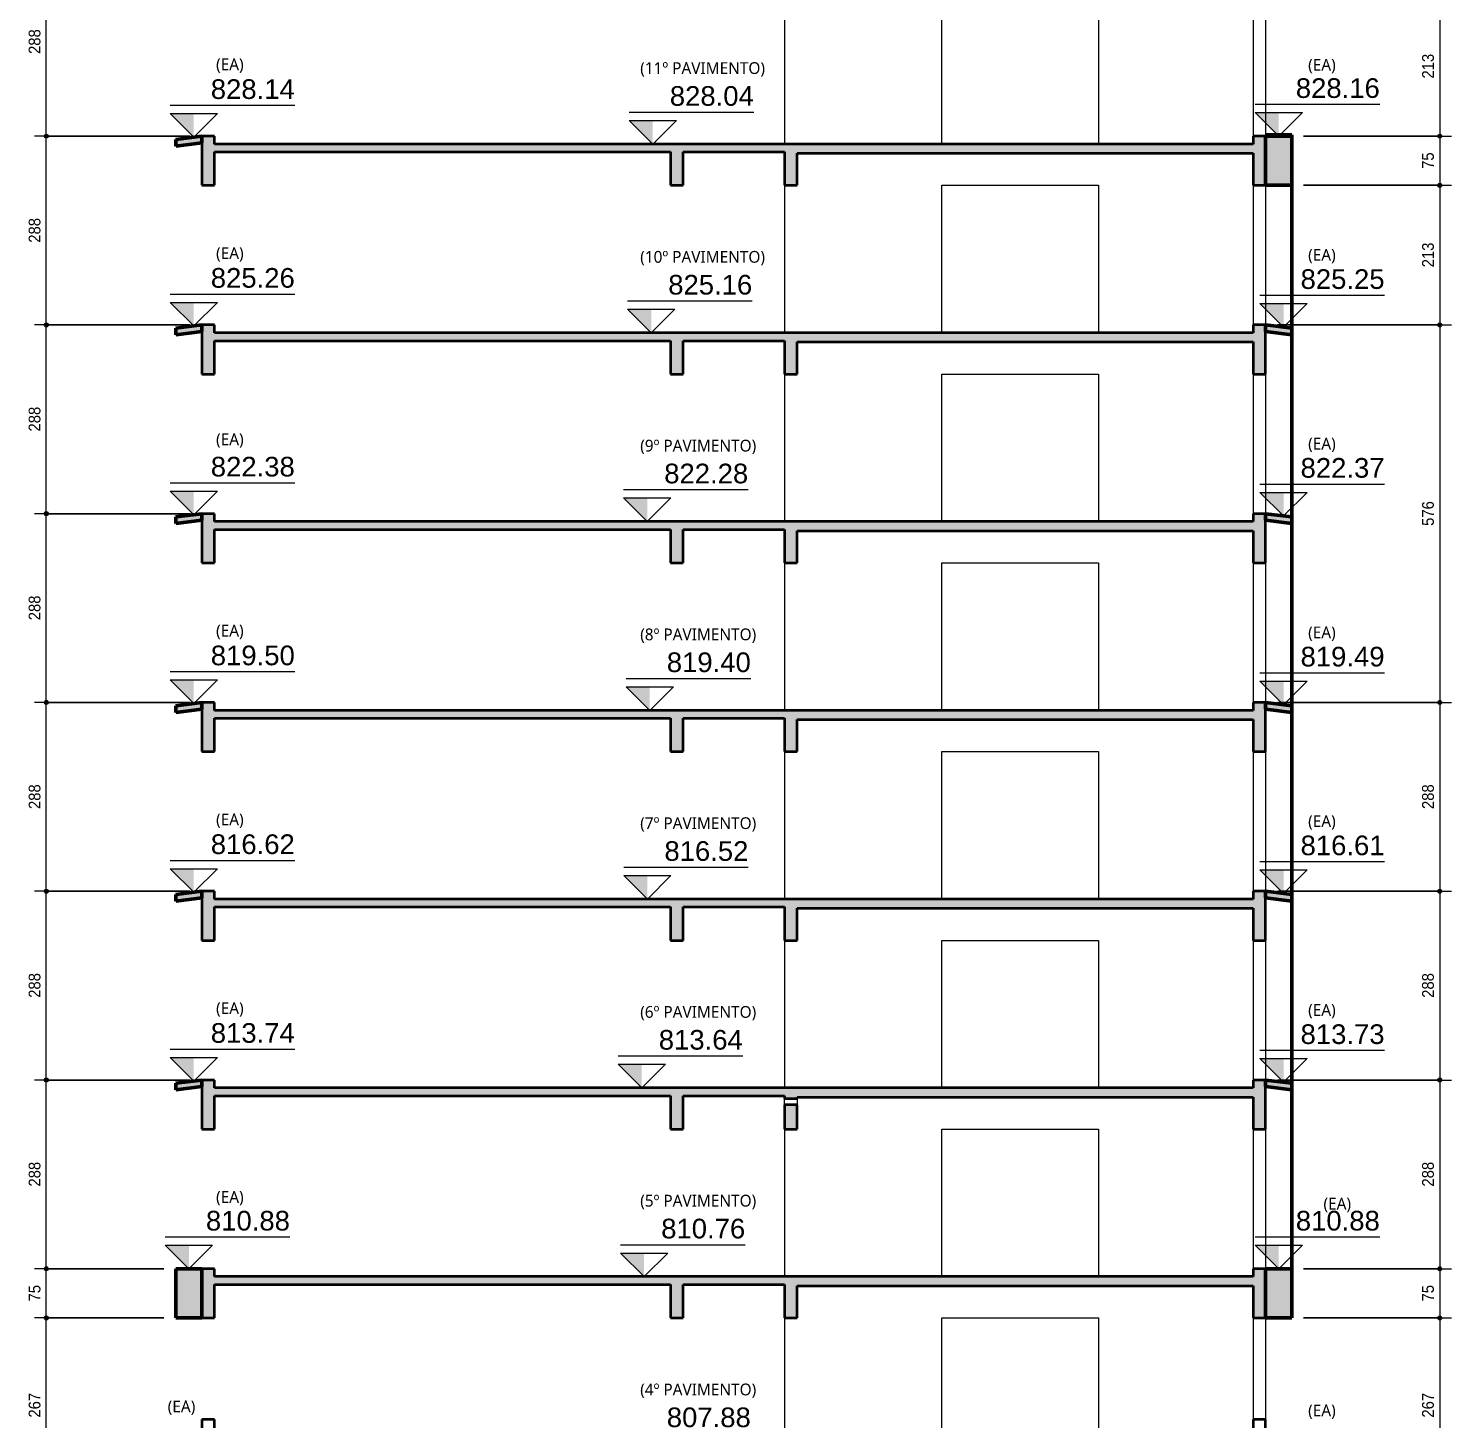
# Model space of a CAD drawing. Header units: centimetres. Extents: x -2102 to 22188, y -1637 to 88376.
# Drawn here: x 8400 to 10571, y 80858 to 82980 of the extents above; entities that cross this region are included whole.
import ezdxf

# ---------------------------------------------------------------- set-up
doc = ezdxf.new("R2010")
doc.units = ezdxf.units.CM
for name, color, linetype, lineweight in [('A-ANNO-DIMS', 7, 'Continuous', 9), ('A-ANNO-DIMS-120', 7, 'Continuous', 9), ('A-FLOR', 7, 'Continuous', 18), ('G-ANNO-DIMS', 7, 'Continuous', 9), ('G-ANNO-TEXT', 7, 'Continuous', 9), ('S-BEAM', 7, 'Continuous', 18), ('S-COLS', 7, 'Continuous', 18)]:
    doc.layers.add(name, color=color, linetype=linetype, lineweight=lineweight)
doc.styles.add('Arial_1', font='arial.ttf', dxfattribs={"width": 0.9, "height": 18})
doc.styles.add('Arial_2', font='arial.ttf', dxfattribs={"height": 30})
doc.styles.add('Gadugi_2', font='gadugi.ttf', dxfattribs={"height": 18})
doc.dimstyles.new('PED_1_5mm_ESQ_2', dxfattribs={"dimscale": 30.48, "dimtxt": 18.364669, "dimasz": 0.787402, "dimexe": 0.590551, "dimexo": 0.590551, "dimgap": 0.11811, "dimtad": 1, "dimdec": 1, "dimrnd": 0.5, "dimdsep": 46, "dimtxsty": 'Arial_1', "dimblk1": 'DOTSMALL', "dimblk2": 'DOTSMALL', "dimsah": 1, "dimcen": 0.09, "dimdle": 1.181102, "dimazin": 0, "dimtfac": 1, "dimtdec": 4, "dimtix": 1, "dimtmove": 0, "dimatfit": 3, "dimfxl": 1, "dimtvp": 1, "dimtolj": 1, "dimtzin": 0, "dimarcsym": 2})

# ---------------------------------------------------------------- blocks, each defined once
blk = doc.blocks.new('DIMBLOCK176-CT K 002 - CORTE B-B')
at = {"layer": 'A-ANNO-DIMS-120'}
h = blk.add_hatch(color=256, dxfattribs=at)
edge = h.paths.add_edge_path(flags=0)
edge.add_arc((10553.3, 83029), 3, 0, 360)
h = blk.add_hatch(color=256, dxfattribs=at)
edge = h.paths.add_edge_path(flags=0)
edge.add_arc((10553.3, 82816), 3, 0, 360)
for p, q in [((10345.6, 83029), (10571.3, 83029)), ((10553.3, 83029), (10345.6, 83029)), ((10553.3, 83029), (10553.3, 82816)), ((10345.6, 82816), (10571.3, 82816)), ((10553.3, 82816), (10345.6, 82816))]:
    blk.add_line(p, q, dxfattribs=at)
for centre in [(10553.3, 83029), (10553.3, 82816)]:
    blk.add_circle(centre, 3, dxfattribs=at)
at = {"layer": 'A-ANNO-DIMS-120', "color": 0, "insert": (10526.3, 82903.9), "char_height": 18, "width": 44.753, "attachment_point": 1, "rotation": 90, "line_spacing_factor": 0.941778, "style": 'Arial_1'}
blk.add_mtext('213', dxfattribs=at)
blk = doc.blocks.new('_DotSmall')
at = {"color": 0, "linetype": 'ByBlock', "const_width": 0.5}
blk.add_lwpolyline([(-0.0625, 0, 1), (0.0625, 0, 1)], format="xyb", close=True, dxfattribs=at)
blk = doc.blocks.new('DIMBLOCK177-CT K 002 - CORTE B-B')
at = {"layer": 'A-ANNO-DIMS-120'}
h = blk.add_hatch(color=256, dxfattribs=at)
edge = h.paths.add_edge_path(flags=0)
edge.add_arc((10553.3, 82816), 3, 0, 360)
h = blk.add_hatch(color=256, dxfattribs=at)
edge = h.paths.add_edge_path(flags=0)
edge.add_arc((10553.3, 82741), 3, 0, 360)
for p, q in [((10345.6, 82816), (10571.3, 82816)), ((10553.3, 82816), (10345.6, 82816)), ((10553.3, 82816), (10553.3, 82741)), ((10345.6, 82741), (10571.3, 82741)), ((10553.3, 82741), (10345.6, 82741))]:
    blk.add_line(p, q, dxfattribs=at)
for centre in [(10553.3, 82816), (10553.3, 82741)]:
    blk.add_circle(centre, 3, dxfattribs=at)
at = {"layer": 'A-ANNO-DIMS-120', "color": 0, "insert": (10526.3, 82766.1), "char_height": 18, "width": 29.836, "attachment_point": 1, "rotation": 90, "line_spacing_factor": 0.941778, "style": 'Arial_1'}
blk.add_mtext('75', dxfattribs=at)
blk = doc.blocks.new('DIMBLOCK178-CT K 002 - CORTE B-B')
at = {"layer": 'A-ANNO-DIMS-120'}
h = blk.add_hatch(color=256, dxfattribs=at)
edge = h.paths.add_edge_path(flags=0)
edge.add_arc((10553.3, 82741), 3, 0, 360)
h = blk.add_hatch(color=256, dxfattribs=at)
edge = h.paths.add_edge_path(flags=0)
edge.add_arc((10553.3, 82528), 3, 0, 360)
for p, q in [((10345.6, 82741), (10571.3, 82741)), ((10553.3, 82741), (10345.6, 82741)), ((10553.3, 82741), (10553.3, 82528)), ((10305.6, 82528), (10571.3, 82528)), ((10553.3, 82528), (10305.6, 82528))]:
    blk.add_line(p, q, dxfattribs=at)
for centre in [(10553.3, 82741), (10553.3, 82528)]:
    blk.add_circle(centre, 3, dxfattribs=at)
at = {"layer": 'A-ANNO-DIMS-120', "color": 0, "insert": (10526.3, 82615.9), "char_height": 18, "width": 44.753, "attachment_point": 1, "rotation": 90, "line_spacing_factor": 0.941778, "style": 'Arial_1'}
blk.add_mtext('213', dxfattribs=at)
blk = doc.blocks.new('DIMBLOCK179-CT K 002 - CORTE B-B')
at = {"layer": 'A-ANNO-DIMS-120'}
h = blk.add_hatch(color=256, dxfattribs=at)
edge = h.paths.add_edge_path(flags=0)
edge.add_arc((10553.3, 82528), 3, 0, 360)
h = blk.add_hatch(color=256, dxfattribs=at)
edge = h.paths.add_edge_path(flags=0)
edge.add_arc((10553.3, 81952), 3, 0, 360)
for p, q in [((10305.6, 82528), (10571.3, 82528)), ((10553.3, 82528), (10305.6, 82528)), ((10553.3, 82528), (10553.3, 81952)), ((10305.6, 81952), (10571.3, 81952)), ((10553.3, 81952), (10305.6, 81952))]:
    blk.add_line(p, q, dxfattribs=at)
for centre in [(10553.3, 82528), (10553.3, 81952)]:
    blk.add_circle(centre, 3, dxfattribs=at)
at = {"layer": 'A-ANNO-DIMS-120', "color": 0, "insert": (10526.3, 82221.4), "char_height": 18, "width": 44.753, "attachment_point": 1, "rotation": 90, "line_spacing_factor": 0.941778, "style": 'Arial_1'}
blk.add_mtext('576', dxfattribs=at)
blk = doc.blocks.new('DIMBLOCK180-CT K 002 - CORTE B-B')
at = {"layer": 'A-ANNO-DIMS-120'}
h = blk.add_hatch(color=256, dxfattribs=at)
edge = h.paths.add_edge_path(flags=0)
edge.add_arc((10553.3, 81952), 3, 0, 360)
h = blk.add_hatch(color=256, dxfattribs=at)
edge = h.paths.add_edge_path(flags=0)
edge.add_arc((10553.3, 81664), 3, 0, 360)
for p, q in [((10305.6, 81952), (10571.3, 81952)), ((10553.3, 81952), (10305.6, 81952)), ((10553.3, 81952), (10553.3, 81664)), ((10305.6, 81664), (10571.3, 81664)), ((10553.3, 81664), (10305.6, 81664))]:
    blk.add_line(p, q, dxfattribs=at)
for centre in [(10553.3, 81952), (10553.3, 81664)]:
    blk.add_circle(centre, 3, dxfattribs=at)
at = {"layer": 'A-ANNO-DIMS-120', "color": 0, "insert": (10526.3, 81789.4), "char_height": 18, "width": 44.753, "attachment_point": 1, "rotation": 90, "line_spacing_factor": 0.941778, "style": 'Arial_1'}
blk.add_mtext('288', dxfattribs=at)
blk = doc.blocks.new('DIMBLOCK181-CT K 002 - CORTE B-B')
at = {"layer": 'A-ANNO-DIMS-120'}
h = blk.add_hatch(color=256, dxfattribs=at)
edge = h.paths.add_edge_path(flags=0)
edge.add_arc((10553.3, 81664), 3, 0, 360)
h = blk.add_hatch(color=256, dxfattribs=at)
edge = h.paths.add_edge_path(flags=0)
edge.add_arc((10553.3, 81376), 3, 0, 360)
for p, q in [((10305.6, 81664), (10571.3, 81664)), ((10553.3, 81664), (10305.6, 81664)), ((10553.3, 81664), (10553.3, 81376)), ((10305.6, 81376), (10571.3, 81376)), ((10553.3, 81376), (10305.6, 81376))]:
    blk.add_line(p, q, dxfattribs=at)
for centre in [(10553.3, 81664), (10553.3, 81376)]:
    blk.add_circle(centre, 3, dxfattribs=at)
at = {"layer": 'A-ANNO-DIMS-120', "color": 0, "insert": (10526.3, 81501.4), "char_height": 18, "width": 44.753, "attachment_point": 1, "rotation": 90, "line_spacing_factor": 0.941778, "style": 'Arial_1'}
blk.add_mtext('288', dxfattribs=at)
blk = doc.blocks.new('DIMBLOCK182-CT K 002 - CORTE B-B')
at = {"layer": 'A-ANNO-DIMS-120'}
h = blk.add_hatch(color=256, dxfattribs=at)
edge = h.paths.add_edge_path(flags=0)
edge.add_arc((10553.3, 81376), 3, 0, 360)
h = blk.add_hatch(color=256, dxfattribs=at)
edge = h.paths.add_edge_path(flags=0)
edge.add_arc((10553.3, 81088), 3, 0, 360)
for p, q in [((10305.6, 81376), (10571.3, 81376)), ((10553.3, 81376), (10305.6, 81376)), ((10553.3, 81376), (10553.3, 81088)), ((10345.6, 81088), (10571.3, 81088)), ((10553.3, 81088), (10345.6, 81088))]:
    blk.add_line(p, q, dxfattribs=at)
for centre in [(10553.3, 81376), (10553.3, 81088)]:
    blk.add_circle(centre, 3, dxfattribs=at)
at = {"layer": 'A-ANNO-DIMS-120', "color": 0, "insert": (10526.3, 81213.4), "char_height": 18, "width": 44.753, "attachment_point": 1, "rotation": 90, "line_spacing_factor": 0.941778, "style": 'Arial_1'}
blk.add_mtext('288', dxfattribs=at)
blk = doc.blocks.new('DIMBLOCK183-CT K 002 - CORTE B-B')
at = {"layer": 'A-ANNO-DIMS-120'}
h = blk.add_hatch(color=256, dxfattribs=at)
edge = h.paths.add_edge_path(flags=0)
edge.add_arc((10553.3, 81088), 3, 0, 360)
h = blk.add_hatch(color=256, dxfattribs=at)
edge = h.paths.add_edge_path(flags=0)
edge.add_arc((10553.3, 81013), 3, 0, 360)
for p, q in [((10345.6, 81088), (10571.3, 81088)), ((10553.3, 81088), (10345.6, 81088)), ((10553.3, 81088), (10553.3, 81013)), ((10345.6, 81013), (10571.3, 81013)), ((10553.3, 81013), (10345.6, 81013))]:
    blk.add_line(p, q, dxfattribs=at)
for centre in [(10553.3, 81088), (10553.3, 81013)]:
    blk.add_circle(centre, 3, dxfattribs=at)
at = {"layer": 'A-ANNO-DIMS-120', "color": 0, "insert": (10526.3, 81038.1), "char_height": 18, "width": 29.836, "attachment_point": 1, "rotation": 90, "line_spacing_factor": 0.941778, "style": 'Arial_1'}
blk.add_mtext('75', dxfattribs=at)
blk = doc.blocks.new('DIMBLOCK184-CT K 002 - CORTE B-B')
at = {"layer": 'A-ANNO-DIMS-120'}
h = blk.add_hatch(color=256, dxfattribs=at)
edge = h.paths.add_edge_path(flags=0)
edge.add_arc((10553.3, 81013), 3, 0, 360)
h = blk.add_hatch(color=256, dxfattribs=at)
edge = h.paths.add_edge_path(flags=0)
edge.add_arc((10553.3, 80746), 3, 0, 360)
for p, q in [((10345.6, 81013), (10571.3, 81013)), ((10553.3, 81013), (10345.6, 81013)), ((10553.3, 81013), (10553.3, 80746)), ((10345.6, 80746), (10571.3, 80746)), ((10553.3, 80746), (10345.6, 80746))]:
    blk.add_line(p, q, dxfattribs=at)
for centre in [(10553.3, 81013), (10553.3, 80746)]:
    blk.add_circle(centre, 3, dxfattribs=at)
at = {"layer": 'A-ANNO-DIMS-120', "color": 0, "insert": (10526.3, 80860.9), "char_height": 18, "width": 44.753, "attachment_point": 1, "rotation": 90, "line_spacing_factor": 0.941778, "style": 'Arial_1'}
blk.add_mtext('267', dxfattribs=at)
blk = doc.blocks.new('DIMBLOCK198-CT K 002 - CORTE B-B')
at = {"layer": 'A-ANNO-DIMS-120'}
h = blk.add_hatch(color=256, dxfattribs=at)
edge = h.paths.add_edge_path(flags=0)
edge.add_arc((8427, 81013), 3, 0, 360)
h = blk.add_hatch(color=256, dxfattribs=at)
edge = h.paths.add_edge_path(flags=0)
edge.add_arc((8427, 80746), 3, 0, 360)
for p, q in [((8606.6, 81013), (8409, 81013)), ((8427, 80746), (8427, 81013)), ((8427, 81013), (8606.6, 81013)), ((8606.6, 80746), (8409, 80746)), ((8427, 80746), (8606.6, 80746))]:
    blk.add_line(p, q, dxfattribs=at)
for centre in [(8427, 81013), (8427, 80746)]:
    blk.add_circle(centre, 3, dxfattribs=at)
at = {"layer": 'A-ANNO-DIMS-120', "color": 0, "insert": (8400.1, 80860.9), "char_height": 18, "width": 44.753, "attachment_point": 1, "rotation": 90, "line_spacing_factor": 0.941778, "style": 'Arial_1'}
blk.add_mtext('267', dxfattribs=at)
blk = doc.blocks.new('DIMBLOCK199-CT K 002 - CORTE B-B')
at = {"layer": 'A-ANNO-DIMS-120'}
h = blk.add_hatch(color=256, dxfattribs=at)
edge = h.paths.add_edge_path(flags=0)
edge.add_arc((8427, 81088), 3, 0, 360)
h = blk.add_hatch(color=256, dxfattribs=at)
edge = h.paths.add_edge_path(flags=0)
edge.add_arc((8427, 81013), 3, 0, 360)
for p, q in [((8606.6, 81088), (8409, 81088)), ((8427, 81013), (8427, 81088)), ((8427, 81088), (8606.6, 81088)), ((8606.6, 81013), (8409, 81013)), ((8427, 81013), (8606.6, 81013))]:
    blk.add_line(p, q, dxfattribs=at)
for centre in [(8427, 81088), (8427, 81013)]:
    blk.add_circle(centre, 3, dxfattribs=at)
at = {"layer": 'A-ANNO-DIMS-120', "color": 0, "insert": (8400.1, 81038.1), "char_height": 18, "width": 29.836, "attachment_point": 1, "rotation": 90, "line_spacing_factor": 0.941778, "style": 'Arial_1'}
blk.add_mtext('75', dxfattribs=at)
blk = doc.blocks.new('DIMBLOCK200-CT K 002 - CORTE B-B')
at = {"layer": 'A-ANNO-DIMS-120'}
h = blk.add_hatch(color=256, dxfattribs=at)
edge = h.paths.add_edge_path(flags=0)
edge.add_arc((8427, 81376), 3, 0, 360)
h = blk.add_hatch(color=256, dxfattribs=at)
edge = h.paths.add_edge_path(flags=0)
edge.add_arc((8427, 81088), 3, 0, 360)
for p, q in [((8646.6, 81376), (8409, 81376)), ((8427, 81088), (8427, 81376)), ((8427, 81376), (8646.6, 81376)), ((8606.6, 81088), (8409, 81088)), ((8427, 81088), (8606.6, 81088))]:
    blk.add_line(p, q, dxfattribs=at)
for centre in [(8427, 81376), (8427, 81088)]:
    blk.add_circle(centre, 3, dxfattribs=at)
at = {"layer": 'A-ANNO-DIMS-120', "color": 0, "insert": (8400.1, 81213.4), "char_height": 18, "width": 44.753, "attachment_point": 1, "rotation": 90, "line_spacing_factor": 0.941778, "style": 'Arial_1'}
blk.add_mtext('288', dxfattribs=at)
blk = doc.blocks.new('DIMBLOCK201-CT K 002 - CORTE B-B')
at = {"layer": 'A-ANNO-DIMS-120'}
h = blk.add_hatch(color=256, dxfattribs=at)
edge = h.paths.add_edge_path(flags=0)
edge.add_arc((8427, 81664), 3, 0, 360)
h = blk.add_hatch(color=256, dxfattribs=at)
edge = h.paths.add_edge_path(flags=0)
edge.add_arc((8427, 81376), 3, 0, 360)
for p, q in [((8646.6, 81664), (8409, 81664)), ((8427, 81376), (8427, 81664)), ((8427, 81664), (8646.6, 81664)), ((8646.6, 81376), (8409, 81376)), ((8427, 81376), (8646.6, 81376))]:
    blk.add_line(p, q, dxfattribs=at)
for centre in [(8427, 81664), (8427, 81376)]:
    blk.add_circle(centre, 3, dxfattribs=at)
at = {"layer": 'A-ANNO-DIMS-120', "color": 0, "insert": (8400.1, 81501.4), "char_height": 18, "width": 44.753, "attachment_point": 1, "rotation": 90, "line_spacing_factor": 0.941778, "style": 'Arial_1'}
blk.add_mtext('288', dxfattribs=at)
blk = doc.blocks.new('DIMBLOCK202-CT K 002 - CORTE B-B')
at = {"layer": 'A-ANNO-DIMS-120'}
h = blk.add_hatch(color=256, dxfattribs=at)
edge = h.paths.add_edge_path(flags=0)
edge.add_arc((8427, 81952), 3, 0, 360)
h = blk.add_hatch(color=256, dxfattribs=at)
edge = h.paths.add_edge_path(flags=0)
edge.add_arc((8427, 81664), 3, 0, 360)
for p, q in [((8646.6, 81952), (8409, 81952)), ((8427, 81664), (8427, 81952)), ((8427, 81952), (8646.6, 81952)), ((8646.6, 81664), (8409, 81664)), ((8427, 81664), (8646.6, 81664))]:
    blk.add_line(p, q, dxfattribs=at)
for centre in [(8427, 81952), (8427, 81664)]:
    blk.add_circle(centre, 3, dxfattribs=at)
at = {"layer": 'A-ANNO-DIMS-120', "color": 0, "insert": (8400.1, 81789.4), "char_height": 18, "width": 44.753, "attachment_point": 1, "rotation": 90, "line_spacing_factor": 0.941778, "style": 'Arial_1'}
blk.add_mtext('288', dxfattribs=at)
blk = doc.blocks.new('DIMBLOCK203-CT K 002 - CORTE B-B')
at = {"layer": 'A-ANNO-DIMS-120'}
h = blk.add_hatch(color=256, dxfattribs=at)
edge = h.paths.add_edge_path(flags=0)
edge.add_arc((8427, 82240), 3, 0, 360)
h = blk.add_hatch(color=256, dxfattribs=at)
edge = h.paths.add_edge_path(flags=0)
edge.add_arc((8427, 81952), 3, 0, 360)
for p, q in [((8646.6, 82240), (8409, 82240)), ((8427, 81952), (8427, 82240)), ((8427, 82240), (8646.6, 82240)), ((8646.6, 81952), (8409, 81952)), ((8427, 81952), (8646.6, 81952))]:
    blk.add_line(p, q, dxfattribs=at)
for centre in [(8427, 82240), (8427, 81952)]:
    blk.add_circle(centre, 3, dxfattribs=at)
at = {"layer": 'A-ANNO-DIMS-120', "color": 0, "insert": (8400.1, 82077.4), "char_height": 18, "width": 44.753, "attachment_point": 1, "rotation": 90, "line_spacing_factor": 0.941778, "style": 'Arial_1'}
blk.add_mtext('288', dxfattribs=at)
blk = doc.blocks.new('DIMBLOCK204-CT K 002 - CORTE B-B')
at = {"layer": 'A-ANNO-DIMS-120'}
h = blk.add_hatch(color=256, dxfattribs=at)
edge = h.paths.add_edge_path(flags=0)
edge.add_arc((8427, 82528), 3, 0, 360)
h = blk.add_hatch(color=256, dxfattribs=at)
edge = h.paths.add_edge_path(flags=0)
edge.add_arc((8427, 82240), 3, 0, 360)
for p, q in [((8646.6, 82528), (8409, 82528)), ((8427, 82240), (8427, 82528)), ((8427, 82528), (8646.6, 82528)), ((8646.6, 82240), (8409, 82240)), ((8427, 82240), (8646.6, 82240))]:
    blk.add_line(p, q, dxfattribs=at)
for centre in [(8427, 82528), (8427, 82240)]:
    blk.add_circle(centre, 3, dxfattribs=at)
at = {"layer": 'A-ANNO-DIMS-120', "color": 0, "insert": (8400.1, 82365.4), "char_height": 18, "width": 44.753, "attachment_point": 1, "rotation": 90, "line_spacing_factor": 0.941778, "style": 'Arial_1'}
blk.add_mtext('288', dxfattribs=at)
blk = doc.blocks.new('DIMBLOCK205-CT K 002 - CORTE B-B')
at = {"layer": 'A-ANNO-DIMS-120'}
h = blk.add_hatch(color=256, dxfattribs=at)
edge = h.paths.add_edge_path(flags=0)
edge.add_arc((8427, 82816), 3, 0, 360)
h = blk.add_hatch(color=256, dxfattribs=at)
edge = h.paths.add_edge_path(flags=0)
edge.add_arc((8427, 82528), 3, 0, 360)
for p, q in [((8646.6, 82816), (8409, 82816)), ((8427, 82528), (8427, 82816)), ((8427, 82816), (8646.6, 82816)), ((8646.6, 82528), (8409, 82528)), ((8427, 82528), (8646.6, 82528))]:
    blk.add_line(p, q, dxfattribs=at)
for centre in [(8427, 82816), (8427, 82528)]:
    blk.add_circle(centre, 3, dxfattribs=at)
at = {"layer": 'A-ANNO-DIMS-120', "color": 0, "insert": (8400.1, 82653.4), "char_height": 18, "width": 44.753, "attachment_point": 1, "rotation": 90, "line_spacing_factor": 0.941778, "style": 'Arial_1'}
blk.add_mtext('288', dxfattribs=at)
blk = doc.blocks.new('DIMBLOCK206-CT K 002 - CORTE B-B')
at = {"layer": 'A-ANNO-DIMS-120'}
h = blk.add_hatch(color=256, dxfattribs=at)
edge = h.paths.add_edge_path(flags=0)
edge.add_arc((8427, 83104), 3, 0, 360)
h = blk.add_hatch(color=256, dxfattribs=at)
edge = h.paths.add_edge_path(flags=0)
edge.add_arc((8427, 82816), 3, 0, 360)
for p, q in [((8646.6, 83104), (8409, 83104)), ((8427, 82816), (8427, 83104)), ((8427, 83104), (8646.6, 83104)), ((8646.6, 82816), (8409, 82816)), ((8427, 82816), (8646.6, 82816))]:
    blk.add_line(p, q, dxfattribs=at)
for centre in [(8427, 83104), (8427, 82816)]:
    blk.add_circle(centre, 3, dxfattribs=at)
at = {"layer": 'A-ANNO-DIMS-120', "color": 0, "insert": (8400.1, 82941.4), "char_height": 18, "width": 44.753, "attachment_point": 1, "rotation": 90, "line_spacing_factor": 0.941778, "style": 'Arial_1'}
blk.add_mtext('288', dxfattribs=at)
blk = doc.blocks.new('Elevações de ponto - SIMBOLO DE NÍVEL-CORTE-2219088-CT K 002 - CORTE B-B')
at = {"layer": 'G-ANNO-DIMS'}
blk.add_hatch(color=256, dxfattribs=at).paths.add_polyline_path([(-908.7, 80012), (-908.7, 79976), (-944.7, 80012)], flags=0)
for p, q in [((-754.7, 80024.2), (-944.7, 80024.2)), ((-908.7, 79976), (-944.7, 80012)), ((-944.7, 80012), (-872.7, 80012)), ((-872.7, 80012), (-908.7, 79976))]:
    blk.add_line(p, q, dxfattribs=at)

msp = doc.modelspace()

# ---------------------------------------------------------------- hatches: boundary and pattern name
at = {"layer": 'A-FLOR', "true_color": 0xa6a6a6}
for points in [[(8624.58, 82800.92), (8664.58, 82805.92), (8664.58, 82816), (8624.58, 82811), (8624.58, 82804)], [(9379.64, 82792), (9379.64, 82804), (8683.58, 82804), (8683.58, 82792)], [(9553.64, 82792), (9553.64, 82804), (9398.64, 82804), (9398.64, 82792), (9540.84, 82792)], [(9981.25, 82790), (10268.64, 82790), (10268.64, 82804), (9572.64, 82804), (9572.64, 82790), (9845.91, 82790)], [(8624.58, 82512.92), (8664.58, 82517.92), (8664.58, 82528), (8624.58, 82523)], [(9379.64, 82504), (9379.64, 82516), (8683.58, 82516), (8683.58, 82504)], [(9553.64, 82504), (9553.64, 82516), (9398.64, 82516), (9398.64, 82504), (9540.84, 82504)], [(10171.2, 82502), (10268.64, 82502), (10268.64, 82516), (9572.64, 82516), (9572.64, 82502), (10032.64, 82502)], [(10327.64, 82512.92), (10327.64, 82523), (10287.64, 82528), (10287.64, 82517.92), (10303.02, 82516)], [(8624.58, 82224.92), (8664.58, 82229.92), (8664.58, 82240), (8624.58, 82235), (8624.58, 82229.92)], [(10327.64, 82224.92), (10327.64, 82235), (10287.64, 82240), (10287.64, 82229.92), (10303.02, 82228)], [(8683.58, 82216), (9379.64, 82216), (9379.64, 82228), (8683.58, 82228)], [(9553.64, 82216), (9553.64, 82228), (9398.64, 82228), (9398.64, 82216), (9540.84, 82216)], [(9981.25, 82214), (10268.64, 82214), (10268.64, 82228), (9572.64, 82228), (9572.64, 82214), (9845.91, 82214)], [(8624.58, 81936.92), (8664.58, 81941.92), (8664.58, 81952), (8624.58, 81947), (8624.58, 81940)], [(10327.64, 81936.92), (10327.64, 81947), (10287.64, 81952), (10287.64, 81941.92), (10303.02, 81940)], [(8890.7, 81928), (9379.64, 81928), (9379.64, 81940), (8683.58, 81940), (8683.58, 81928)], [(9398.64, 81928), (9553.64, 81928), (9553.64, 81940), (9398.64, 81940)], [(10171.2, 81926), (10268.64, 81926), (10268.64, 81940), (9572.64, 81940), (9572.64, 81926), (10032.64, 81926)], [(8624.58, 81648.92), (8664.58, 81653.92), (8664.58, 81664), (8624.58, 81659), (8624.58, 81652)], [(8890.7, 81640), (9379.64, 81640), (9379.64, 81652), (8683.58, 81652), (8683.58, 81640)], [(9553.64, 81640), (9553.64, 81652), (9398.64, 81652), (9398.64, 81640), (9540.84, 81640)], [(9572.64, 81638), (10268.64, 81638), (10268.64, 81652), (9572.64, 81652), (9572.64, 81640)], [(10327.64, 81648.92), (10327.64, 81659), (10287.64, 81664), (10287.64, 81653.92), (10303.02, 81652)], [(8624.58, 81360.92), (8664.58, 81365.92), (8664.58, 81376), (8624.58, 81371), (8624.58, 81364)], [(10327.64, 81360.92), (10327.64, 81371), (10287.64, 81376), (10287.64, 81365.92), (10303.02, 81364)], [(8683.58, 81352), (9379.64, 81352), (9379.64, 81364), (8683.58, 81364)], [(9530.95, 81352), (9553.64, 81352), (9553.64, 81364), (9398.64, 81364), (9398.64, 81352)], [(10208.01, 81350), (10268.64, 81350), (10268.64, 81364), (9572.64, 81364), (9572.64, 81350), (10171.2, 81350)], [(8890.7, 81064), (9379.64, 81064), (9379.64, 81076), (8683.58, 81076), (8683.58, 81064)], [(9553.64, 81064), (9553.64, 81076), (9398.64, 81076), (9398.64, 81064), (9540.84, 81064)], [(10268.64, 81062), (10268.64, 81076), (9572.64, 81076), (9572.64, 81062), (10171.2, 81062)]]:
    msp.add_hatch(color=253, dxfattribs=at).paths.add_polyline_path(points, flags=0)
at = {"layer": 'S-BEAM', "true_color": 0xa6a6a6}
for points in [[(8664.58, 82741), (8683.58, 82741), (8683.58, 82816), (8664.58, 82816), (8664.58, 82792)], [(9398.64, 82741), (9398.64, 82804), (9379.64, 82804), (9379.64, 82741)], [(9553.64, 82741), (9572.64, 82741), (9572.64, 82804), (9553.64, 82804), (9553.64, 82790)], [(10268.64, 82741), (10287.64, 82741), (10287.64, 82816), (10268.64, 82816), (10268.64, 82790)], [(10287.64, 82741), (10327.64, 82741), (10327.64, 82816), (10287.64, 82816), (10287.64, 82785.89)], [(8664.58, 82453), (8683.58, 82453), (8683.58, 82528), (8664.58, 82528), (8664.58, 82517.92)], [(9398.64, 82453), (9398.64, 82516), (9379.64, 82516), (9379.64, 82453)], [(9572.64, 82453), (9572.64, 82516), (9553.64, 82516), (9553.64, 82453)], [(10287.64, 82453), (10287.64, 82528), (10268.64, 82528), (10268.64, 82453)], [(8683.58, 82165), (8683.58, 82240), (8664.58, 82240), (8664.58, 82165)], [(10268.64, 82165), (10287.64, 82165), (10287.64, 82240), (10268.64, 82240), (10268.64, 82214)], [(9379.64, 82165), (9398.64, 82165), (9398.64, 82228), (9379.64, 82228), (9379.64, 82216)], [(9572.64, 82165), (9572.64, 82228), (9553.64, 82228), (9553.64, 82165)], [(8664.58, 81877), (8683.58, 81877), (8683.58, 81952), (8664.58, 81952), (8664.58, 81928)], [(10268.64, 81877), (10287.64, 81877), (10287.64, 81952), (10268.64, 81952), (10268.64, 81926)], [(9398.64, 81877), (9398.64, 81940), (9379.64, 81940), (9379.64, 81877)], [(9572.64, 81877), (9572.64, 81940), (9553.64, 81940), (9553.64, 81877)], [(8664.58, 81589), (8683.58, 81589), (8683.58, 81664), (8664.58, 81664), (8664.58, 81640)], [(9398.64, 81589), (9398.64, 81652), (9379.64, 81652), (9379.64, 81589)], [(9553.64, 81589), (9572.64, 81589), (9572.64, 81652), (9553.64, 81652), (9553.64, 81638)], [(10268.64, 81589), (10287.64, 81589), (10287.64, 81664), (10268.64, 81664), (10268.64, 81638)], [(8664.58, 81301), (8683.58, 81301), (8683.58, 81376), (8664.58, 81376), (8664.58, 81352)], [(10287.64, 81301), (10287.64, 81376), (10268.64, 81376), (10268.64, 81301)], [(9398.64, 81301), (9398.64, 81364), (9379.64, 81364), (9379.64, 81301)], [(8624.58, 81013), (8664.58, 81013), (8664.58, 81088), (8624.58, 81088), (8624.58, 81064)], [(8683.58, 81013), (8683.58, 81088), (8664.58, 81088), (8664.58, 81013)], [(10287.64, 81013), (10287.64, 81088), (10268.64, 81088), (10268.64, 81013)], [(10327.64, 81013), (10327.64, 81088), (10287.64, 81088), (10287.64, 81013)], [(9379.64, 81013), (9398.64, 81013), (9398.64, 81076), (9379.64, 81076), (9379.64, 81064)], [(9553.64, 81013), (9572.64, 81013), (9572.64, 81076), (9553.64, 81076), (9553.64, 81062)]]:
    msp.add_hatch(color=253, dxfattribs=at).paths.add_polyline_path(points, flags=0)
h = msp.add_hatch(color=253, dxfattribs=at)
h.paths.add_polyline_path([(9572.64, 81301), (9572.64, 81338), (9553.64, 81338), (9553.64, 81301)], flags=0)
h.paths.add_polyline_path([(9572.64, 81348), (9572.64, 81364), (9553.64, 81364), (9553.64, 81348), (9572.47, 81348)], flags=0)

# ---------------------------------------------------------------- linework, layer by layer
at = {"layer": 'A-FLOR', "color": 190, "lineweight": 50, "true_color": 0x8000ff}
for p, q in [((8664.58, 82816), (8624.58, 82811)), ((8624.58, 82811), (8624.58, 82800.92)), ((8624.58, 82800.92), (8664.58, 82805.92)), ((8664.58, 82805.92), (8664.58, 82816)), ((8664.58, 82528), (8624.58, 82523)), ((8624.58, 82523), (8624.58, 82512.92)), ((8624.58, 82512.92), (8664.58, 82517.92)), ((8664.58, 82517.92), (8664.58, 82528)), ((10327.64, 82523), (10287.64, 82528)), ((10287.64, 82528), (10287.64, 82517.92)), ((10287.64, 82517.92), (10327.64, 82512.92)), ((10327.64, 82512.92), (10327.64, 82523)), ((8664.58, 82240), (8624.58, 82235)), ((8624.58, 82235), (8624.58, 82224.92)), ((8664.58, 82229.92), (8664.58, 82240)), ((10327.64, 82235), (10287.64, 82240)), ((10287.64, 82240), (10287.64, 82229.92)), ((10327.64, 82224.92), (10327.64, 82235)), ((8624.58, 82224.92), (8664.58, 82229.92)), ((10287.64, 82229.92), (10327.64, 82224.92)), ((8664.58, 81952), (8624.58, 81947)), ((8664.58, 81941.92), (8664.58, 81952)), ((10327.64, 81947), (10287.64, 81952)), ((10287.64, 81952), (10287.64, 81941.92)), ((8624.58, 81947), (8624.58, 81936.92)), ((8624.58, 81936.92), (8664.58, 81941.92)), ((10287.64, 81941.92), (10327.64, 81936.92)), ((10327.64, 81936.92), (10327.64, 81947)), ((8664.58, 81664), (8624.58, 81659)), ((8624.58, 81659), (8624.58, 81648.92)), ((8624.58, 81648.92), (8664.58, 81653.92)), ((8664.58, 81653.92), (8664.58, 81664)), ((10327.64, 81659), (10287.64, 81664)), ((10287.64, 81664), (10287.64, 81653.92)), ((10287.64, 81653.92), (10327.64, 81648.92)), ((10327.64, 81648.92), (10327.64, 81659)), ((8664.58, 81376), (8624.58, 81371)), ((8624.58, 81371), (8624.58, 81360.92)), ((8624.58, 81360.92), (8664.58, 81365.92)), ((8664.58, 81365.92), (8664.58, 81376)), ((10327.64, 81371), (10287.64, 81376)), ((10287.64, 81376), (10287.64, 81365.92)), ((10287.64, 81365.92), (10327.64, 81360.92)), ((10327.64, 81360.92), (10327.64, 81371))]:
    msp.add_line(p, q, dxfattribs=at)
at = {"layer": 'A-FLOR', "lineweight": 35}
for p, q in [((9379.64, 82804), (8683.58, 82804)), ((9553.64, 82804), (9398.64, 82804)), ((10268.64, 82804), (9572.64, 82804)), ((8683.58, 82792), (9379.64, 82792)), ((9398.64, 82792), (9553.64, 82792)), ((9572.64, 82790), (10268.64, 82790)), ((9379.64, 82516), (8683.58, 82516)), ((9553.64, 82516), (9398.64, 82516)), ((10268.64, 82516), (9572.64, 82516)), ((8683.58, 82504), (9379.64, 82504)), ((9398.64, 82504), (9553.64, 82504)), ((9572.64, 82502), (10268.64, 82502)), ((9379.64, 82228), (8683.58, 82228)), ((8683.58, 82216), (9379.64, 82216)), ((9553.64, 82228), (9398.64, 82228)), ((9398.64, 82216), (9553.64, 82216)), ((10268.64, 82228), (9572.64, 82228)), ((9572.64, 82214), (10268.64, 82214)), ((9379.64, 81940), (8683.58, 81940)), ((9553.64, 81940), (9398.64, 81940)), ((10268.64, 81940), (9572.64, 81940)), ((8683.58, 81928), (9379.64, 81928)), ((9398.64, 81928), (9553.64, 81928)), ((9572.64, 81926), (10268.64, 81926)), ((9379.64, 81652), (8683.58, 81652)), ((9553.64, 81652), (9398.64, 81652)), ((10268.64, 81652), (9572.64, 81652)), ((8683.58, 81640), (9379.64, 81640)), ((9398.64, 81640), (9553.64, 81640)), ((9572.64, 81638), (10268.64, 81638)), ((9379.64, 81364), (8683.58, 81364)), ((8683.58, 81352), (9379.64, 81352)), ((9553.64, 81364), (9398.64, 81364)), ((9398.64, 81352), (9553.64, 81352)), ((10268.64, 81364), (9572.64, 81364)), ((9572.64, 81350), (10268.64, 81350)), ((9379.64, 81076), (8683.58, 81076)), ((8683.58, 81064), (9379.64, 81064)), ((9553.64, 81076), (9398.64, 81076)), ((9398.64, 81064), (9553.64, 81064)), ((10268.64, 81076), (9572.64, 81076)), ((9572.64, 81062), (10268.64, 81062))]:
    msp.add_line(p, q, dxfattribs=at)
at = {"layer": 'S-BEAM', "lineweight": 35}
for p, q in [((8683.58, 82816), (8664.58, 82816)), ((8664.58, 82805.92), (8664.58, 82741)), ((8683.58, 82804), (8683.58, 82816)), ((9398.64, 82804), (9379.64, 82804)), ((9572.64, 82804), (9553.64, 82804)), ((10287.64, 82816), (10268.64, 82816)), ((10268.64, 82816), (10268.64, 82804)), ((8683.58, 82741), (8683.58, 82792)), ((9379.64, 82792), (9379.64, 82741)), ((9398.64, 82741), (9398.64, 82792)), ((9553.64, 82792), (9553.64, 82741)), ((9572.64, 82741), (9572.64, 82790)), ((10268.64, 82790), (10268.64, 82741)), ((8664.58, 82741), (8683.58, 82741)), ((9379.64, 82741), (9398.64, 82741)), ((9553.64, 82741), (9572.64, 82741)), ((10268.64, 82741), (10287.64, 82741)), ((8683.58, 82528), (8664.58, 82528)), ((8664.58, 82517.92), (8664.58, 82453)), ((8683.58, 82516), (8683.58, 82528)), ((9398.64, 82516), (9379.64, 82516)), ((9572.64, 82516), (9553.64, 82516)), ((10287.64, 82528), (10268.64, 82528)), ((10268.64, 82528), (10268.64, 82516)), ((10287.64, 82453), (10287.64, 82517.92)), ((8683.58, 82453), (8683.58, 82504)), ((9379.64, 82504), (9379.64, 82453)), ((9398.64, 82453), (9398.64, 82504)), ((9553.64, 82504), (9553.64, 82453)), ((9572.64, 82453), (9572.64, 82502)), ((10268.64, 82502), (10268.64, 82453)), ((8664.58, 82453), (8683.58, 82453)), ((9379.64, 82453), (9398.64, 82453)), ((9553.64, 82453), (9572.64, 82453)), ((10268.64, 82453), (10287.64, 82453)), ((8683.58, 82240), (8664.58, 82240)), ((8683.58, 82228), (8683.58, 82240)), ((10287.64, 82240), (10268.64, 82240)), ((10268.64, 82240), (10268.64, 82228)), ((8664.58, 82229.92), (8664.58, 82165)), ((8683.58, 82165), (8683.58, 82216)), ((9398.64, 82228), (9379.64, 82228)), ((9379.64, 82216), (9379.64, 82165)), ((9398.64, 82165), (9398.64, 82216)), ((9572.64, 82228), (9553.64, 82228)), ((9553.64, 82216), (9553.64, 82165)), ((9572.64, 82165), (9572.64, 82214)), ((10268.64, 82214), (10268.64, 82165)), ((10287.64, 82165), (10287.64, 82229.92)), ((8664.58, 82165), (8683.58, 82165)), ((9379.64, 82165), (9398.64, 82165)), ((9553.64, 82165), (9572.64, 82165)), ((10268.64, 82165), (10287.64, 82165)), ((8683.58, 81952), (8664.58, 81952)), ((8683.58, 81940), (8683.58, 81952)), ((10287.64, 81952), (10268.64, 81952)), ((10268.64, 81952), (10268.64, 81940)), ((8664.58, 81941.92), (8664.58, 81877)), ((9398.64, 81940), (9379.64, 81940)), ((9572.64, 81940), (9553.64, 81940)), ((10287.64, 81877), (10287.64, 81941.92)), ((8683.58, 81877), (8683.58, 81928)), ((9379.64, 81928), (9379.64, 81877)), ((9398.64, 81877), (9398.64, 81928)), ((9553.64, 81928), (9553.64, 81877)), ((9572.64, 81877), (9572.64, 81926)), ((10268.64, 81926), (10268.64, 81877)), ((8664.58, 81877), (8683.58, 81877)), ((9379.64, 81877), (9398.64, 81877)), ((9553.64, 81877), (9572.64, 81877)), ((10268.64, 81877), (10287.64, 81877)), ((8683.58, 81664), (8664.58, 81664)), ((8664.58, 81653.92), (8664.58, 81589)), ((8683.58, 81652), (8683.58, 81664)), ((9398.64, 81652), (9379.64, 81652)), ((9572.64, 81652), (9553.64, 81652)), ((10287.64, 81664), (10268.64, 81664)), ((10268.64, 81664), (10268.64, 81652)), ((10287.64, 81589), (10287.64, 81653.92)), ((8683.58, 81589), (8683.58, 81640)), ((9379.64, 81640), (9379.64, 81589)), ((9398.64, 81589), (9398.64, 81640)), ((9553.64, 81640), (9553.64, 81589)), ((9572.64, 81589), (9572.64, 81638)), ((10268.64, 81638), (10268.64, 81589)), ((8664.58, 81589), (8683.58, 81589)), ((9379.64, 81589), (9398.64, 81589)), ((9553.64, 81589), (9572.64, 81589)), ((10268.64, 81589), (10287.64, 81589)), ((8683.58, 81376), (8664.58, 81376)), ((8664.58, 81365.92), (8664.58, 81301)), ((8683.58, 81364), (8683.58, 81376)), ((10287.64, 81376), (10268.64, 81376)), ((10268.64, 81376), (10268.64, 81364)), ((10287.64, 81301), (10287.64, 81365.92)), ((8683.58, 81301), (8683.58, 81352)), ((9398.64, 81364), (9379.64, 81364)), ((9379.64, 81352), (9379.64, 81301)), ((9398.64, 81301), (9398.64, 81352)), ((9572.64, 81364), (9553.64, 81364)), ((9553.64, 81352), (9553.64, 81348)), ((9553.64, 81348), (9572.64, 81348)), ((9572.64, 81348), (9572.64, 81350)), ((10268.64, 81350), (10268.64, 81301)), ((9553.64, 81338), (9553.64, 81301)), ((9572.64, 81338), (9553.64, 81338)), ((9572.64, 81301), (9572.64, 81338)), ((8664.58, 81301), (8683.58, 81301)), ((9379.64, 81301), (9398.64, 81301)), ((9553.64, 81301), (9572.64, 81301)), ((10268.64, 81301), (10287.64, 81301)), ((8683.58, 81088), (8664.58, 81088)), ((8683.58, 81076), (8683.58, 81088)), ((10287.64, 81088), (10268.64, 81088)), ((10268.64, 81088), (10268.64, 81076)), ((8683.58, 81013), (8683.58, 81064)), ((9398.64, 81076), (9379.64, 81076)), ((9379.64, 81064), (9379.64, 81013)), ((9398.64, 81013), (9398.64, 81064)), ((9572.64, 81076), (9553.64, 81076)), ((9553.64, 81064), (9553.64, 81013)), ((9572.64, 81013), (9572.64, 81062)), ((10268.64, 81062), (10268.64, 81013)), ((8664.58, 81013), (8683.58, 81013)), ((9379.64, 81013), (9398.64, 81013)), ((9553.64, 81013), (9572.64, 81013)), ((10268.64, 81013), (10287.64, 81013)), ((8683.58, 80858), (8664.58, 80858)), ((8664.58, 80858), (8664.58, 80746)), ((8683.58, 80788), (8683.58, 80858)), ((10287.64, 80858), (10268.64, 80858)), ((10268.64, 80858), (10268.64, 80788)), ((10287.64, 80746), (10287.64, 80858))]:
    msp.add_line(p, q, dxfattribs=at)
at = {"layer": 'S-BEAM'}
for p, q in [((8664.58, 82816), (8664.58, 82805.92)), ((10287.64, 82741), (10287.64, 82816)), ((9793.64, 82741), (10032.64, 82741)), ((8664.58, 82528), (8664.58, 82517.92)), ((10287.64, 82517.92), (10287.64, 82528)), ((9793.64, 82453), (10032.64, 82453)), ((8664.58, 82240), (8664.58, 82229.92)), ((10287.64, 82229.92), (10287.64, 82240)), ((9793.64, 82165), (10032.64, 82165)), ((8664.58, 81952), (8664.58, 81941.92)), ((10287.64, 81941.92), (10287.64, 81952)), ((9793.64, 81877), (10032.64, 81877)), ((8664.58, 81664), (8664.58, 81653.92)), ((10287.64, 81653.92), (10287.64, 81664)), ((9793.64, 81589), (10032.64, 81589)), ((8664.58, 81376), (8664.58, 81365.92)), ((10287.64, 81365.92), (10287.64, 81376)), ((9553.64, 81338), (9553.64, 81348)), ((9572.64, 81348), (9572.64, 81338)), ((9793.64, 81301), (10032.64, 81301)), ((8664.58, 81088), (8664.58, 81013)), ((10287.64, 81013), (10287.64, 81088)), ((9793.64, 81013), (10032.64, 81013))]:
    msp.add_line(p, q, dxfattribs=at)
at = {"layer": 'S-BEAM', "color": 190, "lineweight": 50, "true_color": 0x8000ff}
for p, q in [((10327.64, 82816), (10287.64, 82816)), ((10287.64, 82816), (10287.64, 82741)), ((10327.64, 82741), (10327.64, 82816)), ((10287.64, 82741), (10327.64, 82741)), ((8664.58, 81088), (8624.58, 81088)), ((8624.58, 81088), (8624.58, 81013)), ((8664.58, 81013), (8664.58, 81088)), ((10327.64, 81088), (10287.64, 81088)), ((10287.64, 81088), (10287.64, 81013)), ((10327.64, 81013), (10327.64, 81088)), ((8624.58, 81013), (8664.58, 81013)), ((10287.64, 81013), (10327.64, 81013))]:
    msp.add_line(p, q, dxfattribs=at)
at = {"layer": 'S-COLS'}
for p, q in [((9553.64, 83029), (9553.64, 82804)), ((9793.64, 82804), (9793.64, 83029)), ((10032.64, 83029), (10032.64, 82804)), ((10268.64, 83029), (10268.64, 82816)), ((10287.64, 83029), (10287.64, 82816)), ((9553.64, 82741), (9553.64, 82516)), ((9793.64, 82516), (9793.64, 82741)), ((10032.64, 82741), (10032.64, 82516)), ((10268.64, 82741), (10268.64, 82528)), ((10287.64, 82741), (10287.64, 82528)), ((9553.64, 82453), (9553.64, 82228)), ((9793.64, 82228), (9793.64, 82453)), ((10032.64, 82453), (10032.64, 82228)), ((10268.64, 82453), (10268.64, 82240)), ((10287.64, 82453), (10287.64, 82240)), ((9553.64, 82165), (9553.64, 81940)), ((9793.64, 81940), (9793.64, 82165)), ((10032.64, 82165), (10032.64, 81940)), ((10268.64, 82165), (10268.64, 81952)), ((10287.64, 82165), (10287.64, 81952)), ((9553.64, 81877), (9553.64, 81652)), ((9793.64, 81652), (9793.64, 81877)), ((10032.64, 81877), (10032.64, 81652)), ((10268.64, 81877), (10268.64, 81664)), ((10287.64, 81877), (10287.64, 81664)), ((9553.64, 81589), (9553.64, 81364)), ((9793.64, 81364), (9793.64, 81589)), ((10032.64, 81589), (10032.64, 81364)), ((10268.64, 81589), (10268.64, 81376)), ((10287.64, 81589), (10287.64, 81376)), ((9553.64, 81301), (9553.64, 81076)), ((9793.64, 81076), (9793.64, 81301)), ((10032.64, 81301), (10032.64, 81076)), ((10268.64, 81301), (10268.64, 81088)), ((10287.64, 81301), (10287.64, 81088)), ((9553.64, 81013), (9553.64, 80788)), ((9793.64, 80788), (9793.64, 81013)), ((10032.64, 81013), (10032.64, 80788)), ((10268.64, 81013), (10268.64, 80858)), ((10287.64, 81013), (10287.64, 80858))]:
    msp.add_line(p, q, dxfattribs=at)
at = {"layer": 'S-COLS', "color": 190, "lineweight": 50, "true_color": 0x8000ff}
for p, q in [((10327.64, 82818), (10287.64, 82818)), ((10327.64, 82816), (10327.64, 82818)), ((10327.64, 82523), (10327.64, 82741)), ((10327.64, 82235), (10327.64, 82512.92)), ((10327.64, 81947), (10327.64, 82224.92)), ((10327.64, 81659), (10327.64, 81936.92)), ((10327.64, 81371), (10327.64, 81648.92)), ((10327.64, 81088), (10327.64, 81360.92))]:
    msp.add_line(p, q, dxfattribs=at)

# ---------------------------------------------------------------- block references
at = {"layer": 'G-ANNO-DIMS'}
for p in [(11216.36, 2840), (9560.73, 2838.43), (10261.17, 2828), (9560.73, 2550.43), (10258.72, 2540), (11223.59, 2548.6), (9560.73, 2262.43), (11223.59, 2260.6), (10252.6, 2252), (9560.73, 1974.43), (11223.59, 1972.6), (10256.55, 1964), (9560.73, 1686.43), (10252.88, 1676), (11223.59, 1684.6), (9560.73, 1398.43), (10244.32, 1388), (11223.59, 1396.6), (9553.29, 1112), (11216.36, 1112), (10247.99, 1100)]:
    msp.add_blockref('Elevações de ponto - SIMBOLO DE NÍVEL-CORTE-2219088-CT K 002 - CORTE B-B', p, dxfattribs=at)

# ---------------------------------------------------------------- texts
at = {"layer": 'G-ANNO-DIMS', "char_height": 30, "width": 153.5274, "attachment_point": 1, "line_spacing_factor": 0.941778, "style": 'Arial_2'}
for s, insert in [('828.14', (8678.04, 82902.79)), ('828.04', (9378.48, 82892.36)), ('828.16', (10333.67, 82904.36)), ('825.26', (8678.04, 82614.79)), ('825.16', (9376.03, 82604.36)), ('825.25', (10340.91, 82612.96)), ('822.38', (8678.04, 82326.79)), ('822.37', (10340.91, 82324.96)), ('822.28', (9369.91, 82316.36)), ('819.50', (8678.04, 82038.79)), ('819.40', (9373.87, 82028.36)), ('819.49', (10340.91, 82036.96)), ('816.62', (8678.04, 81750.79)), ('816.52', (9370.19, 81740.36)), ('816.61', (10340.91, 81748.96)), ('813.74', (8678.04, 81462.79)), ('813.64', (9361.63, 81452.36)), ('813.73', (10340.91, 81460.96)), ('810.88', (8670.61, 81176.36)), ('810.88', (10333.67, 81176.36)), ('810.76', (9365.3, 81164.36)), ('807.88', (9373.87, 80876.36))]:
    msp.add_mtext(s, dxfattribs=dict(at, insert=insert))
at = {"layer": 'G-ANNO-TEXT', "char_height": 18, "attachment_point": 1, "style": 'Gadugi_2'}
for s, insert, width in [('(EA)', (8686.1, 82934.57), 54.8354), ('(11º PAVIMENTO)', (9333.27, 82928.88), 245.3164), ('(EA)', (10352.48, 82933.88), 54.8354), ('(EA)', (8686.1, 82646.57), 54.8354), ('(10º PAVIMENTO)', (9333.27, 82640.88), 245.3164), ('(EA)', (10352.48, 82643.88), 54.8354), ('(EA)', (8686.1, 82362.57), 54.8354), ('(9º PAVIMENTO)', (9333.27, 82352.88), 228.962), ('(EA)', (10352.48, 82355.88), 54.8354), ('(EA)', (8686.1, 82070.57), 54.8354), ('(8º PAVIMENTO)', (9333.27, 82064.88), 228.962), ('(EA)', (10352.48, 82067.88), 54.8354), ('(EA)', (8686.1, 81782.57), 54.8354), ('(EA)', (10352.48, 81779.88), 54.8354), ('(7º PAVIMENTO)', (9333.27, 81776.88), 228.962), ('(EA)', (8686.1, 81494.57), 54.8354), ('(6º PAVIMENTO)', (9333.27, 81488.88), 228.962), ('(EA)', (10352.48, 81491.88), 54.8354), ('(EA)', (8686.1, 81206.57), 54.8354), ('(5º PAVIMENTO)', (9333.27, 81200.88), 228.962), ('(EA)', (10375.89, 81196.3), 54.8354), ('(4º PAVIMENTO)', (9333.27, 80912.87), 228.962), ('(EA)', (8612.32, 80886.98), 54.8354), ('(EA)', (10352.48, 80880.88), 54.8354)]:
    msp.add_mtext(s, dxfattribs=dict(at, insert=insert, width=width))

# ---------------------------------------------------------------- dimensions: what is measured, and where the dimension line sits
at = {"layer": 'A-ANNO-DIMS'}
for base, p1, p2, override, picture, middle in [((8427.05, 83104), (8664.58, 82816), (8664.58, 83104), {"dimpost": '<>', "dimfxl": 288}, 'DIMBLOCK206-CT K 002 - CORTE B-B', (8414.26, 82960)), ((10553.28, 82816), (10327.64, 83029), (10327.64, 82816), {"dimpost": '<>', "dimfxl": 213}, 'DIMBLOCK176-CT K 002 - CORTE B-B', (10540.48, 82922.5)), ((8427.05, 82816), (8664.58, 82528), (8664.58, 82816), {"dimpost": '<>', "dimfxl": 288}, 'DIMBLOCK205-CT K 002 - CORTE B-B', (8414.26, 82672)), ((10553.28, 82741), (10327.64, 82816), (10327.64, 82741), {"dimpost": '<>', "dimfxl": 75}, 'DIMBLOCK177-CT K 002 - CORTE B-B', (10540.53, 82778.5)), ((10553.28, 82528), (10327.64, 82741), (10287.64, 82528), {"dimpost": '<>', "dimfxl": 216.723326}, 'DIMBLOCK178-CT K 002 - CORTE B-B', (10540.48, 82634.5)), ((8427.05, 82528), (8664.58, 82240), (8664.58, 82528), {"dimpost": '<>', "dimfxl": 288}, 'DIMBLOCK204-CT K 002 - CORTE B-B', (8414.26, 82384)), ((10553.28, 81952), (10287.64, 82528), (10287.64, 81952), {"dimpost": '<>', "dimfxl": 576}, 'DIMBLOCK179-CT K 002 - CORTE B-B', (10540.49, 82240)), ((8427.05, 82240), (8664.58, 81952), (8664.58, 82240), {"dimpost": '<>', "dimfxl": 288}, 'DIMBLOCK203-CT K 002 - CORTE B-B', (8414.26, 82096)), ((8427.05, 81952), (8664.58, 81664), (8664.58, 81952), {"dimpost": '<>', "dimfxl": 288}, 'DIMBLOCK202-CT K 002 - CORTE B-B', (8414.26, 81808)), ((10553.28, 81664), (10287.64, 81952), (10287.64, 81664), {"dimpost": '<>', "dimfxl": 288}, 'DIMBLOCK180-CT K 002 - CORTE B-B', (10540.49, 81808)), ((8427.05, 81664), (8664.58, 81376), (8664.58, 81664), {"dimpost": '<>', "dimfxl": 288}, 'DIMBLOCK201-CT K 002 - CORTE B-B', (8414.26, 81520)), ((10553.28, 81376), (10287.64, 81664), (10287.64, 81376), {"dimpost": '<>', "dimfxl": 288}, 'DIMBLOCK181-CT K 002 - CORTE B-B', (10540.49, 81520)), ((8427.05, 81376), (8624.58, 81088), (8664.58, 81376), {"dimpost": '<>', "dimfxl": 290.76451}, 'DIMBLOCK200-CT K 002 - CORTE B-B', (8414.26, 81232)), ((10553.28, 81088), (10287.64, 81376), (10327.64, 81088), {"dimpost": '<>', "dimfxl": 290.76451}, 'DIMBLOCK182-CT K 002 - CORTE B-B', (10540.49, 81232)), ((8427.05, 81088), (8624.58, 81013), (8624.58, 81088), {"dimpost": '<>', "dimfxl": 75}, 'DIMBLOCK199-CT K 002 - CORTE B-B', (8414.29, 81050.5)), ((10553.28, 81013), (10327.64, 81088), (10327.64, 81013), {"dimpost": '<>', "dimfxl": 75}, 'DIMBLOCK183-CT K 002 - CORTE B-B', (10540.53, 81050.5)), ((8427.05, 81013), (8624.58, 80746), (8624.58, 81013), {"dimpost": '<>', "dimfxl": 267.001}, 'DIMBLOCK198-CT K 002 - CORTE B-B', (8414.26, 80879.5)), ((10553.28, 80746), (10327.64, 81013), (10327.64, 80746), {"dimpost": '<>', "dimfxl": 267.001}, 'DIMBLOCK184-CT K 002 - CORTE B-B', (10540.49, 80879.5))]:
    dim = msp.add_linear_dim(base=base, p1=p1, p2=p2, angle=90, dimstyle='PED_1_5mm_ESQ_2', override=override, dxfattribs=at)
    dim.commit()
    dim.dimension.update_dxf_attribs({"geometry": picture, "text_midpoint": middle})

doc.saveas('drawing.dxf')
